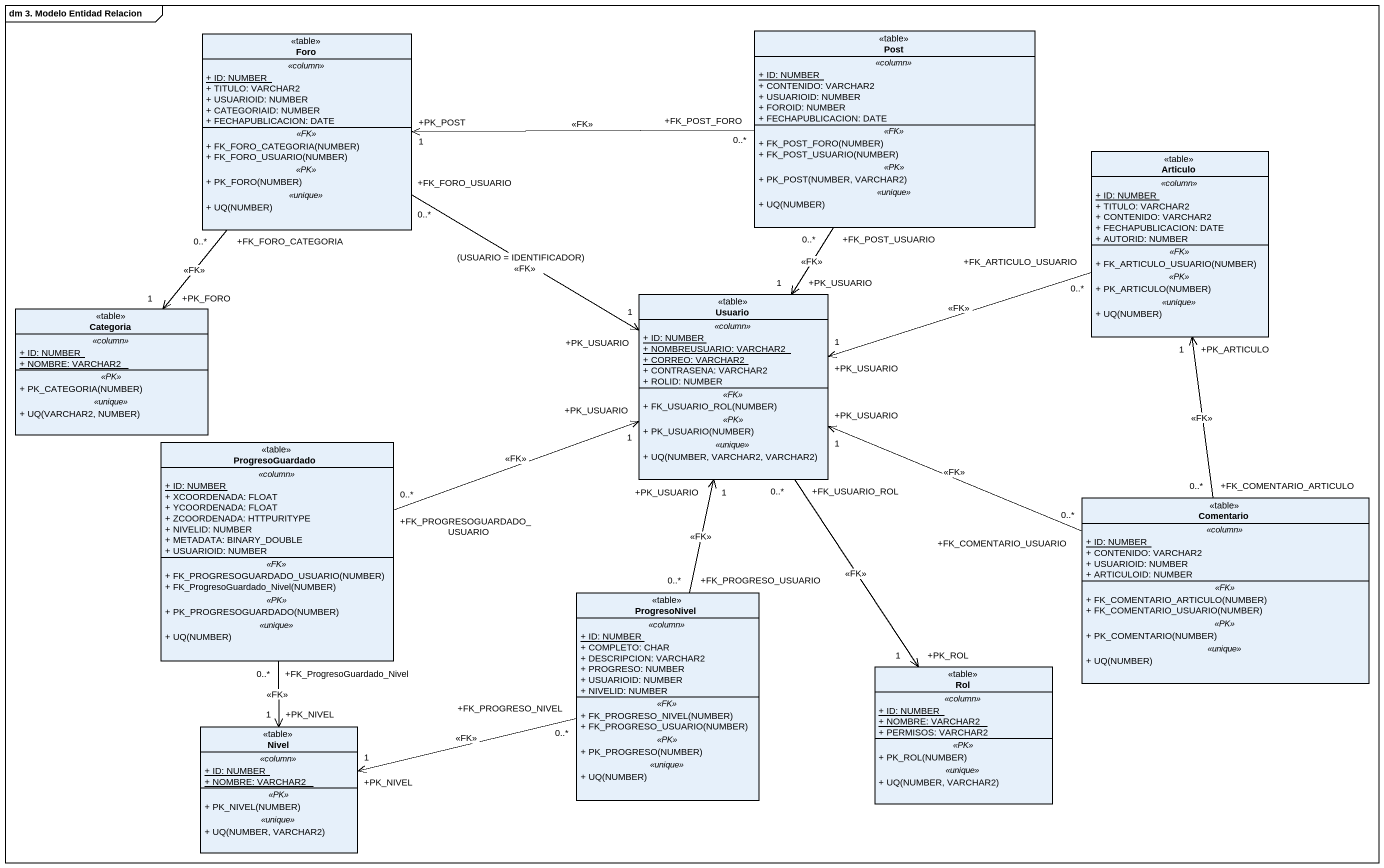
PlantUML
@startuml
mainframe dm 3. Modelo Entidad Relacion
hide circle
hide empty members
skinparam classAttributeIconSize 0
class Foro <<table>> {
  .. <<column>> ..
  {static} + ID: NUMBER
  + TITULO: VARCHAR2
  + USUARIOID: NUMBER
  + CATEGORIAID: NUMBER
  + FECHAPUBLICACION: DATE
  .. <<FK>> ..
  + FK_FORO_CATEGORIA(NUMBER)
  + FK_FORO_USUARIO(NUMBER)
  .. <<PK>> ..
  + PK_FORO(NUMBER)
  .. <<unique>> ..
  + UQ(NUMBER)
}
class Post <<table>> {
  .. <<column>> ..
  {static} + ID: NUMBER
  + CONTENIDO: VARCHAR2
  + USUARIOID: NUMBER
  + FOROID: NUMBER
  + FECHAPUBLICACION: DATE
  .. <<FK>> ..
  + FK_POST_FORO(NUMBER)
  + FK_POST_USUARIO(NUMBER)
  .. <<PK>> ..
  + PK_POST(NUMBER, VARCHAR2)
  .. <<unique>> ..
  + UQ(NUMBER)
}
class Articulo <<table>> {
  .. <<column>> ..
  {static} + ID: NUMBER
  + TITULO: VARCHAR2
  + CONTENIDO: VARCHAR2
  + FECHAPUBLICACION: DATE
  + AUTORID: NUMBER
  .. <<FK>> ..
  + FK_ARTICULO_USUARIO(NUMBER)
  .. <<PK>> ..
  + PK_ARTICULO(NUMBER)
  .. <<unique>> ..
  + UQ(NUMBER)
}
class Usuario <<table>> {
  .. <<column>> ..
  {static} + ID: NUMBER
  {static} + NOMBREUSUARIO: VARCHAR2
  {static} + CORREO: VARCHAR2
  + CONTRASENA: VARCHAR2
  + ROLID: NUMBER
  .. <<FK>> ..
  + FK_USUARIO_ROL(NUMBER)
  .. <<PK>> ..
  + PK_USUARIO(NUMBER)
  .. <<unique>> ..
  + UQ(NUMBER, VARCHAR2, VARCHAR2)
}
class Categoria <<table>> {
  .. <<column>> ..
  {static} + ID: NUMBER
  {static} + NOMBRE: VARCHAR2
  .. <<PK>> ..
  + PK_CATEGORIA(NUMBER)
  .. <<unique>> ..
  + UQ(VARCHAR2, NUMBER)
}
class ProgresoGuardado <<table>> {
  .. <<column>> ..
  {static} + ID: NUMBER
  + XCOORDENADA: FLOAT
  + YCOORDENADA: FLOAT
  + ZCOORDENADA: HTTPURITYPE
  + NIVELID: NUMBER
  + METADATA: BINARY_DOUBLE
  + USUARIOID: NUMBER
  .. <<FK>> ..
  + FK_PROGRESOGUARDADO_USUARIO(NUMBER)
  + FK_ProgresoGuardado_Nivel(NUMBER)
  .. <<PK>> ..
  + PK_PROGRESOGUARDADO(NUMBER)
  .. <<unique>> ..
  + UQ(NUMBER)
}
class Comentario <<table>> {
  .. <<column>> ..
  {static} + ID: NUMBER
  + CONTENIDO: VARCHAR2
  + USUARIOID: NUMBER
  + ARTICULOID: NUMBER
  .. <<FK>> ..
  + FK_COMENTARIO_ARTICULO(NUMBER)
  + FK_COMENTARIO_USUARIO(NUMBER)
  .. <<PK>> ..
  + PK_COMENTARIO(NUMBER)
  .. <<unique>> ..
  + UQ(NUMBER)
}
class ProgresoNivel <<table>> {
  .. <<column>> ..
  {static} + ID: NUMBER
  + COMPLETO: CHAR
  + DESCRIPCION: VARCHAR2
  + PROGRESO: NUMBER
  + USUARIOID: NUMBER
  + NIVELID: NUMBER
  .. <<FK>> ..
  + FK_PROGRESO_NIVEL(NUMBER)
  + FK_PROGRESO_USUARIO(NUMBER)
  .. <<PK>> ..
  + PK_PROGRESO(NUMBER)
  .. <<unique>> ..
  + UQ(NUMBER)
}
class Rol <<table>> {
  .. <<column>> ..
  {static} + ID: NUMBER
  {static} + NOMBRE: VARCHAR2
  + PERMISOS: VARCHAR2
  .. <<PK>> ..
  + PK_ROL(NUMBER)
  .. <<unique>> ..
  + UQ(NUMBER, VARCHAR2)
}
class Nivel <<table>> {
  .. <<column>> ..
  {static} + ID: NUMBER
  {static} + NOMBRE: VARCHAR2
  .. <<PK>> ..
  + PK_NIVEL(NUMBER)
  .. <<unique>> ..
  + UQ(NUMBER, VARCHAR2)
}
Foro "+FK_FORO_USUARIO\n0..*" -right-> "+PK_USUARIO\n1" Usuario : (USUARIO = IDENTIFICADOR)\n<<FK>>
Foro "+FK_FORO_CATEGORIA\n0..*" --> "+PK_FORO\n1" Categoria : <<FK>>
Post "+FK_POST_FORO\n0..*" -left-> "+PK_POST\n1" Foro : <<FK>>
Post "+FK_POST_USUARIO\n0..*" --> "+PK_USUARIO\n1" Usuario : <<FK>>
Articulo "+FK_ARTICULO_USUARIO\n0..*" -left-> "+PK_USUARIO\n1" Usuario : <<FK>>
Usuario "+FK_USUARIO_ROL\n0..*" --> "+PK_ROL\n1" Rol : <<FK>>
ProgresoGuardado "+FK_PROGRESOGUARDADO_USUARIO\n0..*" -right-> "+PK_USUARIO\n1" Usuario : <<FK>>
ProgresoGuardado "+FK_ProgresoGuardado_Nivel\n0..*" --> "+PK_NIVEL\n1" Nivel : <<FK>>
Comentario "+FK_COMENTARIO_ARTICULO\n0..*" -up-> "+PK_ARTICULO\n1" Articulo : <<FK>>
Comentario "+FK_COMENTARIO_USUARIO\n0..*" -left-> "+PK_USUARIO\n1" Usuario : <<FK>>
ProgresoNivel "+FK_PROGRESO_USUARIO\n0..*" -up-> "+PK_USUARIO\n1" Usuario : <<FK>>
ProgresoNivel "+FK_PROGRESO_NIVEL\n0..*" -left-> "+PK_NIVEL\n1" Nivel : <<FK>>
@enduml
